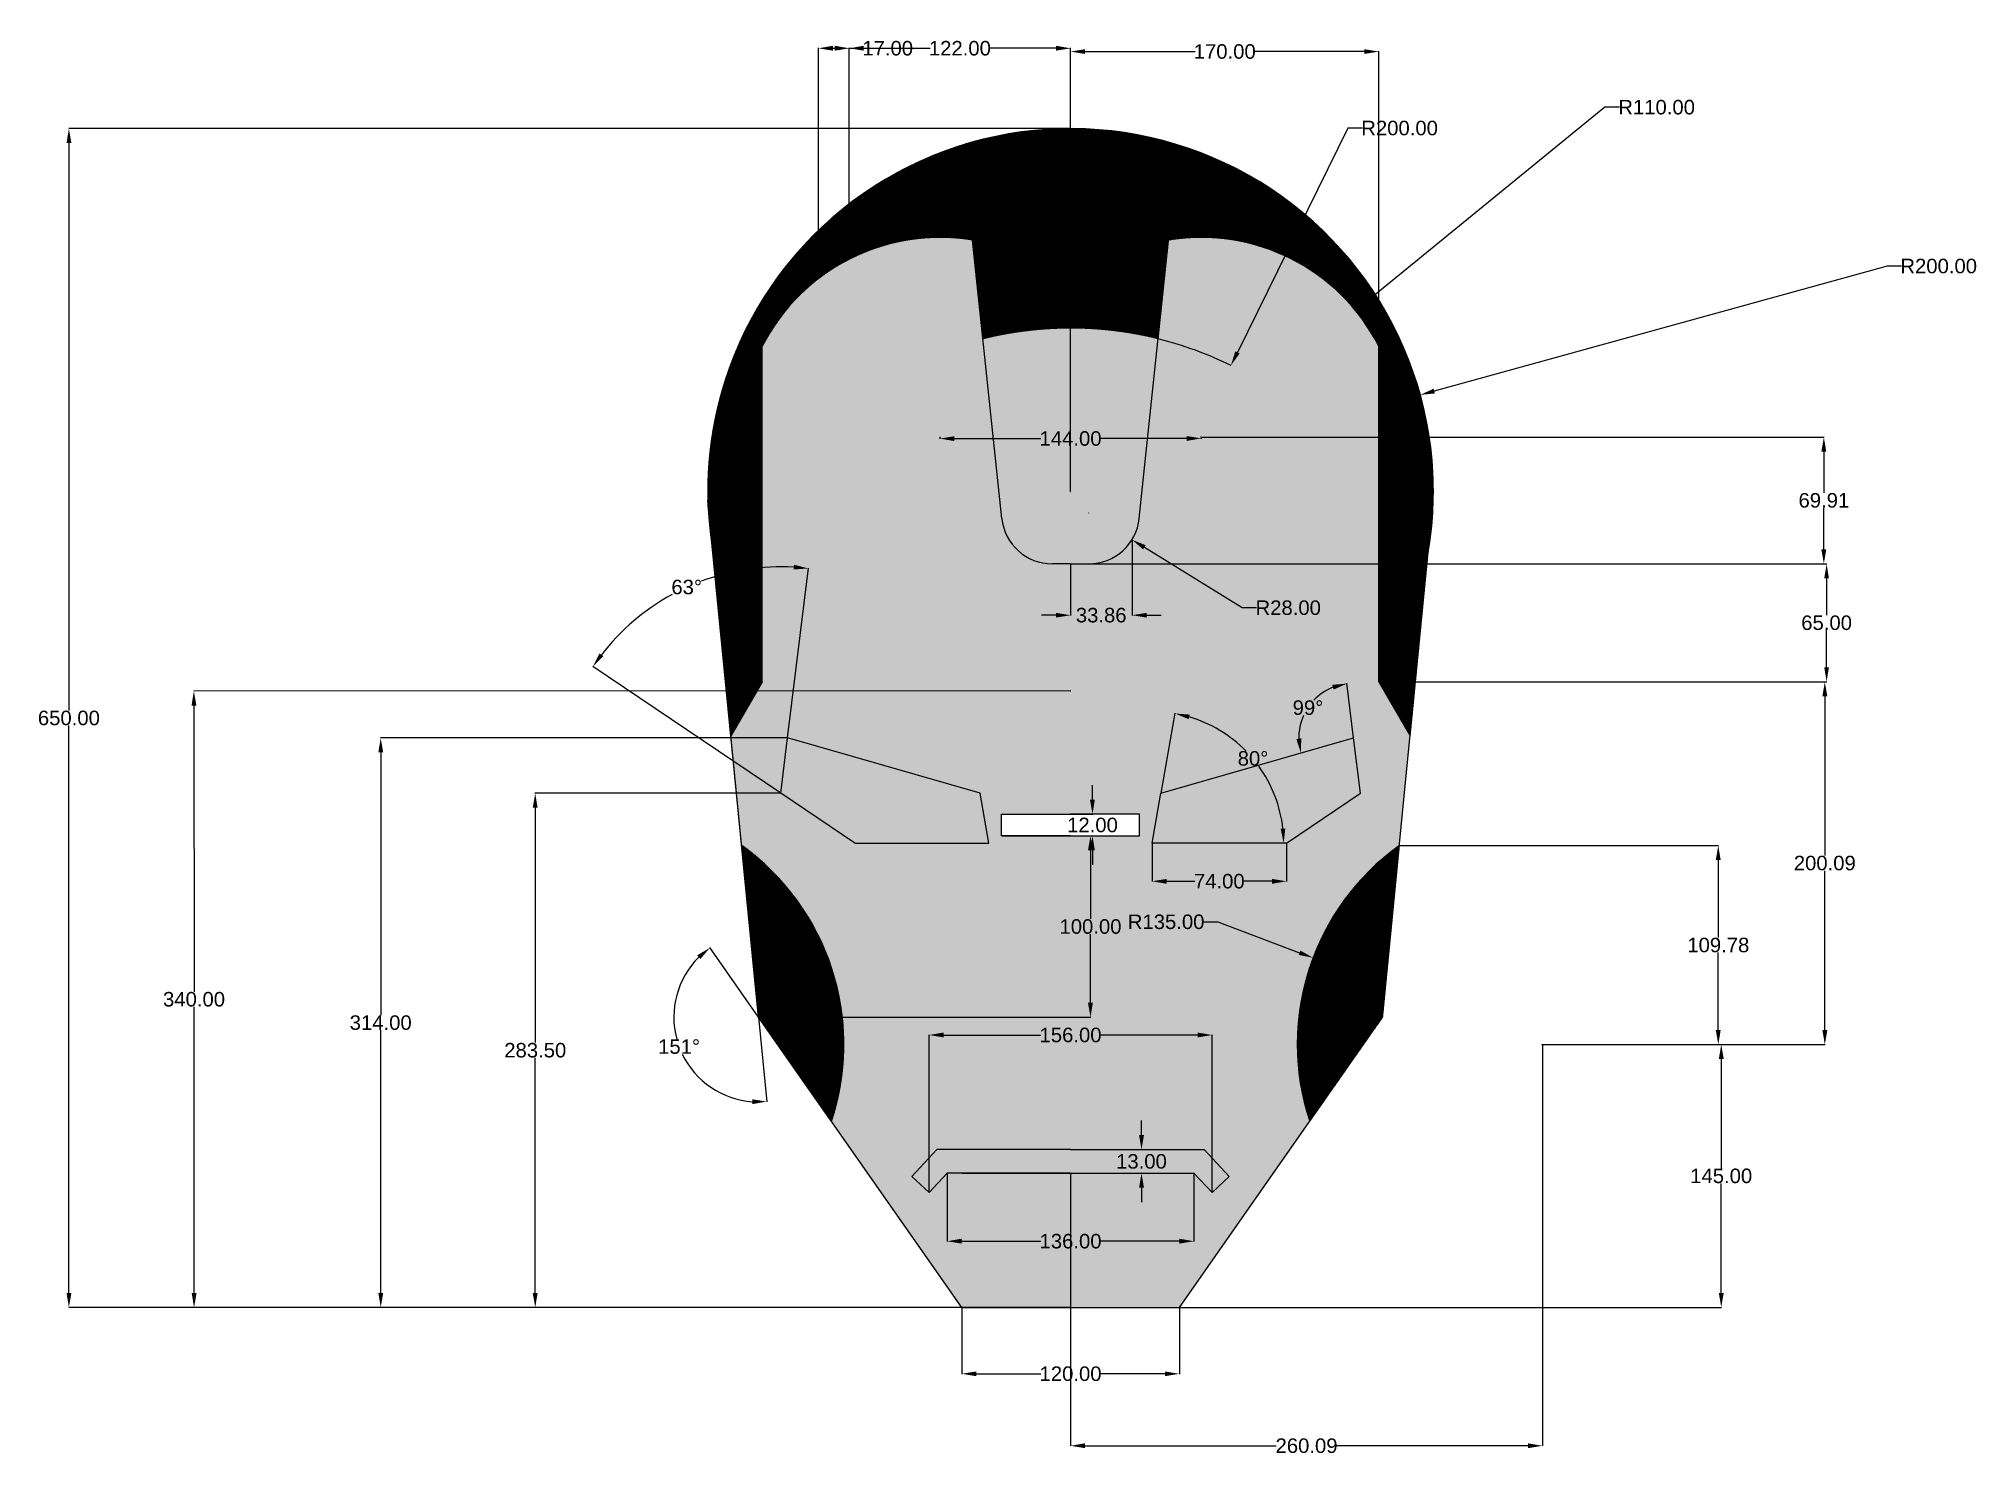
# Model space of a CAD drawing. Header units: inches. Extents: x -259 to 810, y 0 to 781.
import ezdxf

# ---------------------------------------------------------------- set-up
doc = ezdxf.new("R2010")
doc.units = ezdxf.units.IN
doc.header["$MEASUREMENT"] = 0
doc.styles.get("Standard").update_dxf_attribs({"font": 'arial.ttf'})
doc.dimstyles.get("Standard").update_dxf_attribs({"dimtxt": 8, "dimasz": 8, "dimexe": 0.18, "dimexo": 0.0625, "dimgap": 0.09, "dimtad": 0, "dimtih": 1, "dimtoh": 1, "dimzin": 0, "dimdsep": 46, "dimtxsty": 'Standard', "dimcen": 0.09, "dimadec": 0, "dimazin": 0, "dimtfac": 1, "dimtofl": 0, "dimtmove": 0, "dimatfit": 3, "dimfxl": 1, "dimtolj": 1, "dimtzin": 0, "dimarcsym": 0})

# ---------------------------------------------------------------- blocks, each defined once
blk = doc.blocks.new('*D1')
at = {"color": 0, "lineweight": -2, "transparency": 16777216}
for p, q in [((250.2, 81.1), (250.2, 44.3)), ((370.2, 81.1), (370.2, 44.3)), ((258.2, 44.5), (293.9, 44.5)), ((362.2, 44.5), (326.5, 44.5))]:
    blk.add_line(p, q, dxfattribs=at)
at = {"color": 0, "transparency": 16777216}
for points in [[(258.2, 45.8), (258.2, 43.2), (250.2, 44.5)], [(362.2, 45.8), (362.2, 43.2), (370.2, 44.5)]]:
    blk.add_solid(points, dxfattribs=at)
at = {"layer": 'Defpoints', "color": 0, "transparency": 16777216}
for p in [(250.2, 81.1), (370.2, 81.1), (370.2, 44.5)]:
    blk.add_point(p, dxfattribs=at)
at = {"color": 0, "transparency": 16777216, "insert": (310.2, 44.5), "char_height": 8, "attachment_point": 5}
blk.add_mtext('\\A1;120.00', dxfattribs=at)
blk = doc.blocks.new('*D2')
at = {"color": 0, "lineweight": -2, "transparency": 16777216}
for p, q in [((242.2, 155.1), (242.2, 117.5)), ((378.2, 155.1), (378.2, 117.5)), ((250.2, 117.6), (293.9, 117.6)), ((370.2, 117.6), (326.5, 117.6))]:
    blk.add_line(p, q, dxfattribs=at)
at = {"color": 0, "transparency": 16777216}
for points in [[(250.2, 119), (250.2, 116.3), (242.2, 117.6)], [(370.2, 119), (370.2, 116.3), (378.2, 117.6)]]:
    blk.add_solid(points, dxfattribs=at)
at = {"layer": 'Defpoints', "color": 0, "transparency": 16777216}
for p in [(242.2, 155.1), (378.2, 155.1), (378.2, 117.6)]:
    blk.add_point(p, dxfattribs=at)
at = {"color": 0, "transparency": 16777216, "insert": (310.2, 117.6), "char_height": 8, "attachment_point": 5}
blk.add_mtext('\\A1;136.00', dxfattribs=at)
blk = doc.blocks.new('*D3')
at = {"color": 0, "lineweight": -2, "transparency": 16777216}
for p, q in [((349.3, 176.1), (349.3, 184.1)), ((349.3, 168.1), (349.2, 168.1)), ((349.3, 155.1), (349.2, 155.1)), ((349.3, 147.1), (349.3, 139.1))]:
    blk.add_line(p, q, dxfattribs=at)
at = {"color": 0, "transparency": 16777216}
for points in [[(348, 176.1), (350.7, 176.1), (349.3, 168.1)], [(348, 147.1), (350.7, 147.1), (349.3, 155.1)]]:
    blk.add_solid(points, dxfattribs=at)
at = {"layer": 'Defpoints', "color": 0, "transparency": 16777216}
for p in [(349.3, 168.1), (349.3, 155.1), (349.3, 155.1)]:
    blk.add_point(p, dxfattribs=at)
at = {"color": 0, "transparency": 16777216, "insert": (349.3, 161.6), "char_height": 8, "attachment_point": 5}
blk.add_mtext('\\A1;13.00', dxfattribs=at)
blk = doc.blocks.new('*D4')
at = {"color": 0, "lineweight": -2, "transparency": 16777216}
for p, q in [((570.3, 226.1), (669.1, 226.1)), ((668.9, 218.1), (668.9, 157.8)), ((668.9, 89.1), (668.9, 149.5)), ((370.3, 81.1), (669.1, 81.1))]:
    blk.add_line(p, q, dxfattribs=at)
at = {"color": 0, "transparency": 16777216}
for points in [[(667.6, 218.1), (670.3, 218.1), (668.9, 226.1)], [(667.6, 89.1), (670.3, 89.1), (668.9, 81.1)]]:
    blk.add_solid(points, dxfattribs=at)
at = {"layer": 'Defpoints', "color": 0, "transparency": 16777216}
for p in [(570.2, 226.1), (370.2, 81.1), (668.9, 81.1)]:
    blk.add_point(p, dxfattribs=at)
at = {"color": 0, "transparency": 16777216, "insert": (668.9, 153.6), "char_height": 8, "attachment_point": 5}
blk.add_mtext('\\A1;145.00', dxfattribs=at)
blk = doc.blocks.new('*D5')
at = {"color": 0, "lineweight": -2, "transparency": 16777216}
for p, q in [((232.2, 144.5), (232.2, 231.5)), ((240.2, 231.3), (293.9, 231.3)), ((380.2, 231.3), (326.5, 231.3)), ((388.2, 144.5), (388.2, 231.5))]:
    blk.add_line(p, q, dxfattribs=at)
at = {"color": 0, "transparency": 16777216}
for points in [[(240.2, 232.7), (240.2, 230), (232.2, 231.3)], [(380.2, 232.7), (380.2, 230), (388.2, 231.3)]]:
    blk.add_solid(points, dxfattribs=at)
at = {"layer": 'Defpoints', "color": 0, "transparency": 16777216}
for p in [(388.2, 231.3), (232.2, 144.4), (388.2, 144.4)]:
    blk.add_point(p, dxfattribs=at)
at = {"color": 0, "transparency": 16777216, "insert": (310.2, 231.3), "char_height": 8, "attachment_point": 5}
blk.add_mtext('\\A1;156.00', dxfattribs=at)
blk = doc.blocks.new('*D6')
at = {"color": 0, "lineweight": -2, "transparency": 16777216}
for p, q in [((383.4, 293.7), (391.4, 293.7)), ((391.4, 293.7), (436.4, 276.7)), ((570.1, 226.1), (570.3, 226.1)), ((570.2, 226), (570.2, 226.2))]:
    blk.add_line(p, q, dxfattribs=at)
at = {"color": 0, "transparency": 16777216}
blk.add_solid([(436.9, 277.9), (436, 275.5), (443.9, 273.9)], dxfattribs=at)
at = {"layer": 'Defpoints', "color": 0, "transparency": 16777216}
for p in [(443.9, 273.9), (570.2, 226.1)]:
    blk.add_point(p, dxfattribs=at)
at = {"color": 0, "transparency": 16777216, "insert": (362.9, 293.7), "char_height": 8, "attachment_point": 5}
blk.add_mtext('\\A1;R135.00', dxfattribs=at)
blk = doc.blocks.new('*D7')
at = {"color": 0, "lineweight": -2, "transparency": 16777216}
for p, q in [((491.6, 335.8), (667.4, 335.8)), ((667.3, 327.8), (667.3, 285.1)), ((667.3, 234), (667.3, 276.8)), ((570.3, 226), (667.4, 226))]:
    blk.add_line(p, q, dxfattribs=at)
at = {"color": 0, "transparency": 16777216}
for points in [[(665.9, 327.8), (668.6, 327.8), (667.3, 335.8)], [(665.9, 234), (668.6, 234), (667.3, 226)]]:
    blk.add_solid(points, dxfattribs=at)
at = {"layer": 'Defpoints', "color": 0, "transparency": 16777216}
for p in [(491.5, 335.8), (667.3, 335.8), (570.2, 226)]:
    blk.add_point(p, dxfattribs=at)
at = {"color": 0, "transparency": 16777216, "insert": (667.3, 280.9), "char_height": 8, "attachment_point": 5}
blk.add_mtext('\\A1;109.78', dxfattribs=at)
blk = doc.blocks.new('*D8')
at = {"color": 0, "lineweight": -2, "transparency": 16777216}
for p, q in [((570.3, 226.1), (570.3, 4.7)), ((310.2, 155.1), (310.2, 4.7)), ((318.2, 4.8), (423.5, 4.8)), ((562.3, 4.8), (457, 4.8))]:
    blk.add_line(p, q, dxfattribs=at)
at = {"color": 0, "transparency": 16777216}
for points in [[(318.2, 6.2), (318.2, 3.5), (310.2, 4.8)], [(562.3, 6.2), (562.3, 3.5), (570.3, 4.8)]]:
    blk.add_solid(points, dxfattribs=at)
at = {"layer": 'Defpoints', "color": 0, "transparency": 16777216}
for p in [(570.3, 226.1), (310.2, 155.1), (310.2, 4.8)]:
    blk.add_point(p, dxfattribs=at)
at = {"color": 0, "transparency": 16777216, "insert": (440.3, 4.8), "char_height": 8, "attachment_point": 5}
blk.add_mtext('\\A1;260.09', dxfattribs=at)
blk = doc.blocks.new('*D9')
at = {"color": 0, "lineweight": -2, "transparency": 16777216}
for p, q in [((480.3, 426.1), (726.2, 426.1)), ((726, 418.1), (726, 330.3)), ((726, 234), (726, 321.9)), ((570.4, 226), (726.2, 226))]:
    blk.add_line(p, q, dxfattribs=at)
at = {"color": 0, "transparency": 16777216}
for points in [[(724.7, 418.1), (727.4, 418.1), (726, 426.1)], [(724.7, 234), (727.4, 234), (726, 226)]]:
    blk.add_solid(points, dxfattribs=at)
at = {"layer": 'Defpoints', "color": 0, "transparency": 16777216}
for p in [(480.2, 426.1), (726, 426.1), (570.3, 226)]:
    blk.add_point(p, dxfattribs=at)
at = {"color": 0, "transparency": 16777216, "insert": (726, 326.1), "char_height": 8, "attachment_point": 5}
blk.add_mtext('\\A1;200.09', dxfattribs=at)
blk = doc.blocks.new('*D10')
at = {"color": 0, "lineweight": -2, "transparency": 16777216}
for p, q in [((310.3, 491.1), (727.2, 491.1)), ((727, 483.1), (727, 462.8)), ((727, 434.1), (727, 454.5)), ((480.3, 426.1), (727.2, 426.1))]:
    blk.add_line(p, q, dxfattribs=at)
at = {"color": 0, "transparency": 16777216}
for points in [[(725.7, 483.1), (728.3, 483.1), (727, 491.1)], [(725.7, 434.1), (728.3, 434.1), (727, 426.1)]]:
    blk.add_solid(points, dxfattribs=at)
at = {"layer": 'Defpoints', "color": 0, "transparency": 16777216}
for p in [(310.2, 491.1), (727, 491.1), (480.2, 426.1)]:
    blk.add_point(p, dxfattribs=at)
at = {"color": 0, "transparency": 16777216, "insert": (727, 458.6), "char_height": 8, "attachment_point": 5}
blk.add_mtext('\\A1;65.00', dxfattribs=at)
blk = doc.blocks.new('*D11')
at = {"color": 0, "lineweight": -2, "transparency": 16777216}
for p, q in [((760.3, 655.3), (510.7, 586.4)), ((768.3, 655.3), (760.3, 655.3)), ((310.1, 531.1), (310.3, 531.1)), ((310.2, 531), (310.2, 531.2))]:
    blk.add_line(p, q, dxfattribs=at)
at = {"color": 0, "transparency": 16777216}
blk.add_solid([(510.4, 587.7), (511.1, 585.1), (503, 584.3)], dxfattribs=at)
at = {"layer": 'Defpoints', "color": 0, "transparency": 16777216}
for p in [(503, 584.3), (310.2, 531.1)]:
    blk.add_point(p, dxfattribs=at)
at = {"color": 0, "transparency": 16777216, "insert": (788.8, 655.3), "char_height": 8, "attachment_point": 5}
blk.add_mtext('\\A1;R200.00', dxfattribs=at)
blk = doc.blocks.new('*D12')
at = {"color": 0, "lineweight": -2, "transparency": 16777216}
for p, q in [((604.8, 742.9), (473.6, 635.8)), ((612.8, 742.9), (604.8, 742.9)), ((382.1, 561.1), (382.3, 561.1)), ((382.2, 561), (382.2, 561.2))]:
    blk.add_line(p, q, dxfattribs=at)
at = {"color": 0, "transparency": 16777216}
blk.add_solid([(472.8, 636.8), (474.5, 634.7), (467.4, 630.7)], dxfattribs=at)
at = {"layer": 'Defpoints', "color": 0, "transparency": 16777216}
for p in [(467.4, 630.7), (382.2, 561.1)]:
    blk.add_point(p, dxfattribs=at)
at = {"color": 0, "transparency": 16777216, "insert": (633.3, 742.9), "char_height": 8, "attachment_point": 5}
blk.add_mtext('\\A1;R110.00', dxfattribs=at)
blk = doc.blocks.new('*D13')
at = {"color": 0, "lineweight": -2, "transparency": 16777216}
for p, q in [((463.1, 731.4), (402.2, 607.7)), ((471.1, 731.4), (463.1, 731.4)), ((310.1, 421.1), (310.3, 421.1)), ((310.2, 421), (310.2, 421.2))]:
    blk.add_line(p, q, dxfattribs=at)
blk.add_arc((310.2, 421.1), 200, 63.7116, 76.0095, dxfattribs=at)
at = {"color": 0, "transparency": 16777216}
blk.add_solid([(401, 608.3), (403.4, 607.1), (398.6, 600.5)], dxfattribs=at)
at = {"layer": 'Defpoints', "color": 0, "transparency": 16777216}
for p in [(398.6, 600.5), (310.2, 421.1)]:
    blk.add_point(p, dxfattribs=at)
at = {"color": 0, "transparency": 16777216, "insert": (491.6, 731.4), "char_height": 8, "attachment_point": 5}
blk.add_mtext('\\A1;R200.00', dxfattribs=at)
blk = doc.blocks.new('*D14')
at = {"color": 0, "lineweight": -2, "transparency": 16777216}
for p, q in [((382.3, 561), (725.7, 561)), ((725.5, 553), (725.5, 530.3)), ((725.5, 499.1), (725.5, 521.9)), ((320.3, 491.1), (725.7, 491.1))]:
    blk.add_line(p, q, dxfattribs=at)
at = {"color": 0, "transparency": 16777216}
for points in [[(724.1, 553), (726.8, 553), (725.5, 561)], [(724.1, 499.1), (726.8, 499.1), (725.5, 491.1)]]:
    blk.add_solid(points, dxfattribs=at)
at = {"layer": 'Defpoints', "color": 0, "transparency": 16777216}
for p in [(382.2, 561), (320.2, 491.1), (725.5, 491.1)]:
    blk.add_point(p, dxfattribs=at)
at = {"color": 0, "transparency": 16777216, "insert": (725.5, 526.1), "char_height": 8, "attachment_point": 5}
blk.add_mtext('\\A1;69.91', dxfattribs=at)
blk = doc.blocks.new('*D15')
at = {"color": 0, "lineweight": -2, "transparency": 16777216}
for p, q in [((238.2, 561.1), (238.2, 560)), ((246.2, 560.2), (293.9, 560.2)), ((374.2, 560.3), (326.5, 560.2)), ((382.2, 561.2), (382.2, 560.1))]:
    blk.add_line(p, q, dxfattribs=at)
at = {"color": 0, "transparency": 16777216}
for points in [[(246.2, 561.5), (246.2, 558.8), (238.2, 560.2)], [(374.2, 561.6), (374.2, 558.9), (382.2, 560.3)]]:
    blk.add_solid(points, dxfattribs=at)
at = {"layer": 'Defpoints', "color": 0, "transparency": 16777216}
for p in [(238.2, 561.1), (238.2, 560.2), (382.2, 561.2)]:
    blk.add_point(p, dxfattribs=at)
at = {"color": 0, "transparency": 16777216, "insert": (310.2, 560.2), "char_height": 8, "attachment_point": 5}
blk.add_mtext('\\A1;144.00', dxfattribs=at)
blk = doc.blocks.new('*D16')
at = {"color": 0, "lineweight": -2, "transparency": 16777216}
for p, q in [((171.2, 675), (171.2, 775.6)), ((179.2, 775.4), (180.2, 775.4)), ((188.2, 689.7), (188.2, 775.6)), ((188.2, 775.4), (196.2, 775.4))]:
    blk.add_line(p, q, dxfattribs=at)
at = {"color": 0, "transparency": 16777216}
for points in [[(179.2, 776.8), (179.2, 774.1), (171.2, 775.4)], [(180.2, 776.8), (180.2, 774.1), (188.2, 775.4)]]:
    blk.add_solid(points, dxfattribs=at)
at = {"layer": 'Defpoints', "color": 0, "transparency": 16777216}
for p in [(188.2, 775.4), (188.2, 689.6), (171.2, 674.9)]:
    blk.add_point(p, dxfattribs=at)
at = {"color": 0, "transparency": 16777216, "insert": (209.4, 775.4), "char_height": 8, "attachment_point": 5}
blk.add_mtext('\\A1;17.00', dxfattribs=at)
blk = doc.blocks.new('*D17')
at = {"color": 0, "lineweight": -2, "transparency": 16777216}
for p, q in [((188.2, 689.7), (188.2, 775.6)), ((196.2, 775.4), (232.9, 775.4)), ((302.2, 775.4), (265.5, 775.4)), ((310.2, 531.1), (310.2, 775.6))]:
    blk.add_line(p, q, dxfattribs=at)
at = {"color": 0, "transparency": 16777216}
for points in [[(196.2, 776.8), (196.2, 774.1), (188.2, 775.4)], [(302.2, 776.8), (302.2, 774.1), (310.2, 775.4)]]:
    blk.add_solid(points, dxfattribs=at)
at = {"layer": 'Defpoints', "color": 0, "transparency": 16777216}
for p in [(310.2, 775.4), (188.2, 689.6), (310.2, 531)]:
    blk.add_point(p, dxfattribs=at)
at = {"color": 0, "transparency": 16777216, "insert": (249.2, 775.4), "char_height": 8, "attachment_point": 5}
blk.add_mtext('\\A1;122.00', dxfattribs=at)
blk = doc.blocks.new('*D18')
at = {"color": 0, "lineweight": -2, "transparency": 16777216}
for p, q in [((310.2, 731.2), (310.2, 773.8)), ((318.2, 773.6), (378.9, 773.6)), ((472.2, 773.6), (411.5, 773.6)), ((480.2, 611.2), (480.2, 773.8))]:
    blk.add_line(p, q, dxfattribs=at)
at = {"color": 0, "transparency": 16777216}
for points in [[(318.2, 774.9), (318.2, 772.3), (310.2, 773.6)], [(472.2, 774.9), (472.2, 772.3), (480.2, 773.6)]]:
    blk.add_solid(points, dxfattribs=at)
at = {"layer": 'Defpoints', "color": 0, "transparency": 16777216}
for p in [(480.2, 773.6), (310.2, 731.1), (480.2, 611.1)]:
    blk.add_point(p, dxfattribs=at)
at = {"color": 0, "transparency": 16777216, "insert": (395.2, 773.6), "char_height": 8, "attachment_point": 5}
blk.add_mtext('\\A1;170.00', dxfattribs=at)
blk = doc.blocks.new('*D19')
at = {"color": 0, "lineweight": -2, "transparency": 16777216}
for p, q in [((320.2, 519), (320.2, 519.2)), ((320.2, 519.1), (320.3, 519.1)), ((404.8, 466.9), (350.9, 500.2)), ((412.8, 466.9), (404.8, 466.9))]:
    blk.add_line(p, q, dxfattribs=at)
at = {"color": 0, "transparency": 16777216}
blk.add_solid([(351.6, 501.4), (350.2, 499.1), (344.1, 504.4)], dxfattribs=at)
at = {"layer": 'Defpoints', "color": 0, "transparency": 16777216}
for p in [(320.2, 519.1), (344.1, 504.4)]:
    blk.add_point(p, dxfattribs=at)
at = {"color": 0, "transparency": 16777216, "insert": (430.2, 466.9), "char_height": 8, "attachment_point": 5}
blk.add_mtext('\\A1;R28.00', dxfattribs=at)
blk = doc.blocks.new('*D20')
at = {"color": 0, "lineweight": -2, "transparency": 16777216}
for p, q in [((322.3, 361.1), (322.3, 369.1)), ((310.3, 353.1), (322.5, 353.1)), ((310.3, 341.1), (322.5, 341.1)), ((322.3, 333.1), (322.3, 325.1))]:
    blk.add_line(p, q, dxfattribs=at)
at = {"color": 0, "transparency": 16777216}
for points in [[(320.9, 361.1), (323.6, 361.1), (322.3, 353.1)], [(320.9, 333.1), (323.6, 333.1), (322.3, 341.1)]]:
    blk.add_solid(points, dxfattribs=at)
at = {"layer": 'Defpoints', "color": 0, "transparency": 16777216}
for p in [(310.2, 353.1), (310.2, 341.1), (322.3, 341.1)]:
    blk.add_point(p, dxfattribs=at)
at = {"color": 0, "transparency": 16777216, "insert": (322.3, 347.1), "char_height": 8, "attachment_point": 5}
blk.add_mtext('\\A1;12.00', dxfattribs=at)
blk = doc.blocks.new('*D21')
at = {"color": 0, "lineweight": -2, "transparency": 16777216}
for p, q in [((272.3, 341.1), (321.4, 341.1)), ((321.2, 333.1), (321.2, 295.3)), ((321.2, 249.1), (321.2, 287)), ((138.2, 241.1), (321.4, 241.1))]:
    blk.add_line(p, q, dxfattribs=at)
at = {"color": 0, "transparency": 16777216}
for points in [[(319.8, 333.1), (322.5, 333.1), (321.2, 341.1)], [(319.8, 249.1), (322.5, 249.1), (321.2, 241.1)]]:
    blk.add_solid(points, dxfattribs=at)
at = {"layer": 'Defpoints', "color": 0, "transparency": 16777216}
for p in [(272.2, 341.1), (321.2, 341.1), (138.2, 241.1)]:
    blk.add_point(p, dxfattribs=at)
at = {"color": 0, "transparency": 16777216, "insert": (321.2, 291.1), "char_height": 8, "attachment_point": 5}
blk.add_mtext('\\A1;100.00', dxfattribs=at)
blk = doc.blocks.new('*D22')
at = {"color": 0, "lineweight": -2, "transparency": 16777216}
for p, q in [((355.2, 337.1), (355.2, 315.9)), ((429.2, 337.1), (429.2, 315.9)), ((363.2, 316.1), (378.7, 316.1)), ((421.2, 316.1), (405.7, 316.1))]:
    blk.add_line(p, q, dxfattribs=at)
at = {"color": 0, "transparency": 16777216}
for points in [[(363.2, 317.4), (363.2, 314.7), (355.2, 316.1)], [(421.2, 317.4), (421.2, 314.7), (429.2, 316.1)]]:
    blk.add_solid(points, dxfattribs=at)
at = {"layer": 'Defpoints', "color": 0, "transparency": 16777216}
for p in [(355.2, 337.1), (429.2, 337.1), (429.2, 316.1)]:
    blk.add_point(p, dxfattribs=at)
at = {"color": 0, "transparency": 16777216, "insert": (392.2, 316.1), "char_height": 8, "attachment_point": 5}
blk.add_mtext('\\A1;74.00', dxfattribs=at)
blk = doc.blocks.new('*D23')
at = {"color": 0, "lineweight": -2, "transparency": 16777216}
blk.add_line((360.1, 364.7), (367.8, 408.7), dxfattribs=at)
for start, end in [(44.4542, 73.6777), (6.3223, 35.8197)]:
    blk.add_arc((355.2, 337.1), 72.5, start, end, dxfattribs=at)
at = {"color": 0, "transparency": 16777216}
for points in [[(375.3, 405.5), (375.9, 408), (367.8, 408.6)], [(428.6, 345.2), (426, 345.1), (427.7, 337.1)]]:
    blk.add_solid(points, dxfattribs=at)
at = {"layer": 'Defpoints', "color": 0, "transparency": 16777216}
for p in [(360.1, 364.6), (420, 369.7), (355.2, 337.1), (355.2, 337.1), (429.2, 337.1)]:
    blk.add_point(p, dxfattribs=at)
at = {"color": 0, "transparency": 16777216, "insert": (410.8, 383.8), "char_height": 8, "attachment_point": 5}
blk.add_mtext('\\A1;80°', dxfattribs=at)
blk = doc.blocks.new('*D24')
at = {"color": 0, "lineweight": -2, "transparency": 16777216}
blk.add_line((466.2, 395.2), (462.5, 425.3), dxfattribs=at)
for start, end in [(112.2355, 136.3629), (155.582, 180.7917)]:
    blk.add_arc((466.2, 395.1), 30.2, start, end, dxfattribs=at)
at = {"color": 0, "transparency": 16777216}
for points in [[(454.5, 424.4), (455.2, 421.8), (462.6, 425.1)], [(437.4, 394.9), (434.7, 394.5), (437.2, 386.8)]]:
    blk.add_solid(points, dxfattribs=at)
at = {"layer": 'Defpoints', "color": 0, "transparency": 16777216}
for p in [(446.8, 418.2), (466.2, 395.1), (466.2, 395.1), (360.1, 364.6), (470, 364.6)]:
    blk.add_point(p, dxfattribs=at)
at = {"color": 0, "transparency": 16777216, "insert": (441.1, 411.8), "char_height": 8, "attachment_point": 5}
blk.add_mtext('\\A1;99°', dxfattribs=at)
blk = doc.blocks.new('*D25')
at = {"color": 0, "lineweight": -2, "transparency": 16777216}
for p, q in [((344.1, 504.4), (344.1, 462.6)), ((310.2, 491.1), (310.2, 462.6)), ((302.2, 462.8), (294.2, 462.8)), ((352.1, 462.8), (360.1, 462.8))]:
    blk.add_line(p, q, dxfattribs=at)
at = {"color": 0, "transparency": 16777216}
for points in [[(302.2, 464.1), (302.2, 461.5), (310.2, 462.8)], [(352.1, 464.1), (352.1, 461.5), (344.1, 462.8)]]:
    blk.add_solid(points, dxfattribs=at)
at = {"layer": 'Defpoints', "color": 0, "transparency": 16777216}
for p in [(344.1, 504.4), (310.2, 491.1), (344.1, 462.8)]:
    blk.add_point(p, dxfattribs=at)
at = {"color": 0, "transparency": 16777216, "insert": (327.1, 462.8), "char_height": 8, "attachment_point": 5}
blk.add_mtext('\\A1;33.86', dxfattribs=at)
blk = doc.blocks.new('*D26')
at = {"color": 0, "lineweight": -2, "transparency": 16777216}
for p, q in [((138.1, 241.2), (111.3, 279.5)), ((138.2, 241.1), (142.7, 194.5))]:
    blk.add_line(p, q, dxfattribs=at)
for start, end in [(134.8249, 194.9217), (205.8643, 265.767)]:
    blk.add_arc((138.2, 241.1), 46.7, start, end, dxfattribs=at)
at = {"color": 0, "transparency": 16777216}
for points in [[(104.4, 275.3), (106.1, 273.2), (111.4, 279.4)], [(134.7, 195.9), (134.7, 193.2), (142.7, 194.6)]]:
    blk.add_solid(points, dxfattribs=at)
at = {"layer": 'Defpoints', "color": 0, "transparency": 16777216}
for p in [(110.3, 526.1), (91.6, 245), (138.2, 241.1), (138.2, 241.1), (250.2, 81.1)]:
    blk.add_point(p, dxfattribs=at)
at = {"color": 0, "transparency": 16777216, "insert": (94.4, 224.9), "char_height": 8, "attachment_point": 5}
blk.add_mtext('\\A1;151°', dxfattribs=at)
blk = doc.blocks.new('*D27')
at = {"color": 0, "lineweight": -2, "transparency": 16777216}
for p, q in [((150.4, 364.6), (14.9, 364.6)), ((15.1, 356.6), (15.1, 227.1)), ((15.1, 89.1), (15.1, 218.7)), ((310.1, 81.1), (14.9, 81.1))]:
    blk.add_line(p, q, dxfattribs=at)
at = {"color": 0, "transparency": 16777216}
for points in [[(13.7, 356.6), (16.4, 356.6), (15.1, 364.6)], [(13.7, 89.1), (16.4, 89.1), (15.1, 81.1)]]:
    blk.add_solid(points, dxfattribs=at)
at = {"layer": 'Defpoints', "color": 0, "transparency": 16777216}
for p in [(15.1, 364.6), (150.4, 364.6), (310.2, 81.1)]:
    blk.add_point(p, dxfattribs=at)
at = {"color": 0, "transparency": 16777216, "insert": (15.1, 222.9), "char_height": 8, "attachment_point": 5}
blk.add_mtext('\\A1;283.50', dxfattribs=at)
blk = doc.blocks.new('*D28')
at = {"color": 0, "lineweight": -2, "transparency": 16777216}
for p, q in [((154.1, 395.1), (-70.2, 395.1)), ((-70.1, 387.1), (-70.1, 242.3)), ((-70.1, 89.1), (-70.1, 234)), ((310.1, 81.1), (-70.2, 81.1))]:
    blk.add_line(p, q, dxfattribs=at)
at = {"color": 0, "transparency": 16777216}
for points in [[(-71.4, 387.1), (-68.7, 387.1), (-70.1, 395.1)], [(-71.4, 89.1), (-68.7, 89.1), (-70.1, 81.1)]]:
    blk.add_solid(points, dxfattribs=at)
at = {"layer": 'Defpoints', "color": 0, "transparency": 16777216}
for p in [(-70.1, 395.1), (154.2, 395.1), (310.2, 81.1)]:
    blk.add_point(p, dxfattribs=at)
at = {"color": 0, "transparency": 16777216, "insert": (-70.1, 238.1), "char_height": 8, "attachment_point": 5}
blk.add_mtext('\\A1;314.00', dxfattribs=at)
blk = doc.blocks.new('*D29')
at = {"color": 0, "lineweight": -2, "transparency": 16777216}
for p, q in [((310.1, 421.1), (-173.2, 421)), ((-173.1, 413), (-173, 255.2)), ((-173, 89), (-173, 246.8)), ((310.1, 81.1), (-173.2, 81))]:
    blk.add_line(p, q, dxfattribs=at)
at = {"color": 0, "transparency": 16777216}
for points in [[(-171.7, 413), (-174.4, 413), (-173.1, 421)], [(-171.6, 89), (-174.3, 89), (-173, 81)]]:
    blk.add_solid(points, dxfattribs=at)
at = {"layer": 'Defpoints', "color": 0, "transparency": 16777216}
for p in [(310.1, 421.1), (-173, 81), (310.2, 81.1)]:
    blk.add_point(p, dxfattribs=at)
at = {"color": 0, "transparency": 16777216, "insert": (-173, 251), "char_height": 8, "attachment_point": 5}
blk.add_mtext('\\A1;340.00', dxfattribs=at)
blk = doc.blocks.new('*D30')
at = {"color": 0, "lineweight": -2, "transparency": 16777216}
for p, q in [((310.1, 731.1), (-242.1, 731.1)), ((-242, 723.1), (-242, 410.3)), ((-242, 89.1), (-242, 402)), ((310.1, 81.1), (-242.1, 81.1))]:
    blk.add_line(p, q, dxfattribs=at)
at = {"color": 0, "transparency": 16777216}
for points in [[(-243.3, 723.1), (-240.6, 723.1), (-242, 731.1)], [(-243.3, 89.1), (-240.6, 89.1), (-242, 81.1)]]:
    blk.add_solid(points, dxfattribs=at)
at = {"layer": 'Defpoints', "color": 0, "transparency": 16777216}
for p in [(-242, 731.1), (310.2, 731.1), (310.2, 81.1)]:
    blk.add_point(p, dxfattribs=at)
at = {"color": 0, "transparency": 16777216, "insert": (-242, 406.1), "char_height": 8, "attachment_point": 5}
blk.add_mtext('\\A1;650.00', dxfattribs=at)
blk = doc.blocks.new('*D31')
at = {"color": 0, "lineweight": -2, "transparency": 16777216}
for p, q in [((154.2, 395.2), (165.7, 488.8)), ((150.4, 364.7), (46.8, 434.6))]:
    blk.add_line(p, q, dxfattribs=at)
for start, end in [(86.671, 110.5461), (118.5826, 142.329)]:
    blk.add_arc((150.4, 364.6), 124.9, start, end, dxfattribs=at)
at = {"color": 0, "transparency": 16777216}
for points in [[(157.8, 490.6), (157.6, 488), (165.7, 488.6)], [(52.7, 440.2), (50.5, 441.7), (46.9, 434.5)]]:
    blk.add_solid(points, dxfattribs=at)
at = {"layer": 'Defpoints', "color": 0, "transparency": 16777216}
for p in [(120.2, 485.8), (154.2, 395.1), (150.4, 364.6), (150.4, 364.6), (191.2, 337.1)]:
    blk.add_point(p, dxfattribs=at)
at = {"color": 0, "transparency": 16777216, "insert": (98.6, 478.3), "char_height": 8, "attachment_point": 5}
blk.add_mtext('\\A1;63°', dxfattribs=at)

msp = doc.modelspace()

# ---------------------------------------------------------------- hatches: boundary and pattern name
h = msp.add_hatch()
h.set_pattern_fill('ANSI31', color=26)
h.paths.add_polyline_path([(188.207, 689.617), (188.207, 659.117, -0.16038339), (256.194, 669.657), (259.28, 640.298, -0.1146599), (361.135, 640.298), (364.221, 669.657, -0.16038339), (432.207, 659.117), (432.207, 689.617, 0.34032555)])
h.paths.add_polyline_path([(259.28, 640.298), (261.916, 615.219, -0.12254185), (358.499, 615.219), (361.135, 640.298, 0.1146599)])
h.paths.add_polyline_path([(188.207, 689.617, 0.02809722), (171.207, 674.939), (171.207, 648.378, -0.04579497), (188.207, 659.117)])
h.paths.add_polyline_path([(128.903, 335.827), (138.174, 241.137), (178.373, 183.727, 0.32806922)])
h.paths.add_polyline_path([(449.207, 674.939), (449.207, 648.378, -0.11156672), (480.207, 611.097), (480.207, 426.137), (497.433, 396.302), (510.145, 526.141, 0.20984031)])
h.paths.add_polyline_path([(449.207, 674.939, 0.02809722), (432.207, 689.617), (432.207, 659.117, -0.04579497), (449.207, 648.378)])
h.paths.add_polyline_path([(491.512, 335.827, 0.32806922), (442.042, 183.727), (482.241, 241.137)])
h.paths.add_polyline_path([(140.207, 611.097, -0.11156672), (171.207, 648.378), (171.207, 674.939, 0.20984031), (110.27, 526.141), (122.982, 396.302), (140.207, 426.137)])
at = {"true_color": 0xf8d731}
h = msp.add_hatch(color=40, dxfattribs=at)
h.dxf.hatch_style = 1
h.paths.add_polyline_path([(256.194, 669.657, 0.32684454), (140.207, 611.097), (140.207, 426.137), (122.982, 396.302), (128.903, 335.827, -0.32806922), (178.373, 183.727), (250.207, 81.137), (370.207, 81.137), (442.042, 183.727, -0.32806922), (491.512, 335.827), (497.433, 396.302), (480.207, 426.137), (480.207, 611.097, 0.32684454), (364.221, 669.657), (348.093, 516.21, -0.38386404), (320.246, 491.137), (310.207, 491.137), (300.169, 491.137, -0.38386404), (272.322, 516.21)])
h.paths.add_polyline_path([(260.358, 364.637), (265.207, 337.137), (191.207, 337.137), (150.437, 364.637), (154.182, 395.137)], flags=16)
h.paths.add_polyline_path([(272.207, 353.137), (310.207, 353.137), (348.207, 353.137), (348.207, 341.137), (310.207, 341.137), (272.207, 341.137)], flags=16)
h.paths.add_polyline_path([(360.056, 364.637), (466.233, 395.137), (469.978, 364.637), (429.207, 337.137), (355.207, 337.137)], flags=16)
h.paths.add_polyline_path([(236.555, 168.137), (310.207, 168.137), (383.86, 168.137), (397.715, 153.279), (388.207, 144.413), (378.207, 155.137), (310.207, 155.137), (242.207, 155.137), (232.207, 144.413), (222.7, 153.279)], flags=16)
h = msp.add_hatch(color=26)
h.dxf.hatch_style = 1
h.paths.add_polyline_path([(358.499, 615.219, 0.12254185), (261.916, 615.219), (272.322, 516.21, 0.38386404), (300.169, 491.137), (310.207, 491.137), (320.246, 491.137, 0.38386404), (348.093, 516.21)])
h.paths.add_polyline_path([(290.776, 551.914), (328.958, 551.914), (328.958, 568.4), (290.776, 568.4)], flags=24)
h = msp.add_hatch(color=256)
h.dxf.hatch_style = 1
h.paths.add_polyline_path([(154.182, 395.137), (150.437, 364.637), (191.207, 337.137), (265.207, 337.137), (260.358, 364.637)])
h.paths.add_polyline_path([(469.978, 364.637), (466.233, 395.137), (360.056, 364.637), (355.207, 337.137), (429.207, 337.137)])
at = {"true_color": 0x000000}
h = msp.add_hatch(color=18, dxfattribs=at)
h.dxf.hatch_style = 1
h.paths.add_polyline_path([(383.86, 168.137), (310.207, 168.137), (236.555, 168.137), (222.7, 153.279), (232.207, 144.413), (242.207, 155.137), (310.207, 155.137), (378.207, 155.137), (388.207, 144.413), (397.715, 153.279)])

# ---------------------------------------------------------------- linework, layer by layer
for p, q in [((188.207, 659.117), (188.207, 689.617)), ((432.207, 659.117), (432.207, 689.617)), ((171.207, 648.378), (171.207, 674.939)), ((449.207, 648.378), (449.207, 674.939)), ((272.322, 516.21), (256.194, 669.657)), ((348.093, 516.21), (364.221, 669.657)), ((140.207, 426.137), (140.207, 611.097)), ((480.207, 426.137), (480.207, 611.097)), ((138.174, 241.137), (110.27, 526.141)), ((482.241, 241.137), (510.145, 526.141)), ((138.174, 241.137), (110.365, 523.21)), ((310.207, 491.137), (300.169, 491.137)), ((310.207, 491.137), (320.246, 491.137)), ((140.207, 426.137), (122.982, 396.302)), ((480.207, 426.137), (497.433, 396.302)), ((150.437, 364.637), (154.182, 395.137)), ((260.358, 364.637), (154.182, 395.137)), ((360.056, 364.637), (466.233, 395.137)), ((469.978, 364.637), (466.233, 395.137)), ((191.207, 337.137), (150.437, 364.637)), ((265.207, 337.137), (260.358, 364.637)), ((355.207, 337.137), (360.056, 364.637)), ((429.207, 337.137), (469.978, 364.637)), ((272.207, 341.137), (272.207, 353.137)), ((272.207, 353.137), (310.207, 353.137)), ((272.207, 341.137), (272.207, 353.137)), ((272.207, 353.137), (310.207, 353.137)), ((348.207, 353.137), (310.207, 353.137)), ((348.207, 353.137), (310.207, 353.137)), ((348.207, 341.137), (348.207, 353.137)), ((348.207, 341.137), (348.207, 353.137)), ((191.207, 337.137), (265.207, 337.137)), ((310.207, 341.137), (272.207, 341.137)), ((310.207, 341.137), (272.207, 341.137)), ((310.207, 341.137), (348.207, 341.137)), ((310.207, 341.137), (348.207, 341.137)), ((429.207, 337.137), (355.207, 337.137)), ((250.207, 81.137), (138.174, 241.137)), ((370.207, 81.137), (482.241, 241.137)), ((236.555, 168.137), (222.7, 153.279)), ((310.207, 168.137), (236.555, 168.137)), ((310.207, 168.137), (383.86, 168.137)), ((383.86, 168.137), (397.715, 153.279)), ((232.207, 144.413), (222.7, 153.279)), ((242.207, 155.137), (232.207, 144.413)), ((310.207, 155.137), (242.207, 155.137)), ((250.207, 155.137), (370.207, 155.137)), ((310.207, 155.137), (378.207, 155.137)), ((378.207, 155.137), (388.207, 144.413)), ((388.207, 144.413), (397.715, 153.279)), ((250.207, 81.137), (370.207, 81.137))]:
    msp.add_line(p, q)
for centre, radius, start, end in [((310.207, 531.137), 200, 350.247421, 188.989581), ((238.207, 561.137), 110, 80.588916, 152.987706), ((382.207, 561.137), 110, 27.012294, 99.411084), ((310.207, 421.137), 225, 76.918073, 103.081927), ((310.207, 421.137), 200, 76.0274, 103.9726), ((300.169, 519.137), 28, 186, 270), ((320.246, 519.137), 28, 270, 354), ((50.207, 226.137), 135, 341.6907, 54.342986), ((570.207, 226.137), 135, 125.657014, 198.3093)]:
    msp.add_arc(centre, radius, start, end)

# ---------------------------------------------------------------- dimensions: what is measured, and where the dimension line sits
for base, p1, p2, picture, middle in [((188.207, 775.426), (171.207, 674.939), (188.207, 689.617), '*D16', (209.405, 775.426)), ((310.207, 775.426), (188.207, 689.617), (310.207, 531.047), '*D17', (249.207, 775.426)), ((480.207, 773.593), (310.207, 731.137), (480.207, 611.097), '*D18', (395.207, 773.593)), ((344.067, 462.795), (310.207, 491.137), (344.067, 504.421), '*D25', (327.137, 462.795)), ((429.207, 316.07), (355.207, 337.137), (429.207, 337.137), '*D22', (392.207, 316.07)), ((388.207, 231.335), (232.207, 144.413), (388.207, 144.413), '*D5', (310.207, 231.335)), ((310.207, 4.838), (570.297, 226.137), (310.207, 155.137), '*D8', (440.252, 4.838)), ((378.207, 117.636), (242.207, 155.137), (378.207, 155.137), '*D2', (310.207, 117.636)), ((370.207, 44.512), (250.207, 81.137), (370.207, 81.137), '*D1', (310.207, 44.512))]:
    dim = msp.add_linear_dim(base=base, p1=p1, p2=p2, dimstyle='Standard')
    dim.commit()
    dim.dimension.update_dxf_attribs({"geometry": picture, "text_midpoint": middle})
for center, mpoint, picture, middle in [((382.207, 561.137), (467.415, 630.704), '*D12', (633.344, 742.898)), ((310.207, 421.137), (398.624, 600.532), '*D13', (491.642, 731.418)), ((310.207, 531.137), (503.011, 584.305), '*D11', (788.814, 655.256)), ((320.246, 519.137), (344.067, 504.421), '*D19', (430.159, 466.929)), ((570.207, 226.137), (443.928, 273.871), '*D6', (362.895, 293.724))]:
    dim = msp.add_radius_dim(center=center, mpoint=mpoint, dimstyle='Standard')
    dim.commit()
    dim.dimension.update_dxf_attribs({"geometry": picture, "text_midpoint": middle, "dimtype": 164})
for base, p1, p2, picture, middle in [((-241.951, 731.137), (310.207, 81.137), (310.207, 731.137), '*D30', (-241.951, 406.137)), ((725.471, 491.137), (382.207, 561.047), (320.246, 491.137), '*D14', (725.471, 526.092)), ((726.994, 491.137), (480.207, 426.137), (310.207, 491.137), '*D10', (726.994, 458.637)), ((726.042, 426.137), (570.297, 226.047), (480.207, 426.137), '*D9', (726.042, 326.092)), ((-70.064, 395.137), (310.207, 81.137), (154.182, 395.137), '*D28', (-70.064, 238.137)), ((15.069, 364.637), (310.207, 81.137), (150.437, 364.637), '*D27', (15.069, 222.887)), ((321.172, 341.137), (138.174, 241.137), (272.207, 341.137), '*D21', (321.172, 291.137)), ((667.26, 335.827), (570.207, 226.047), (491.512, 335.827), '*D7', (667.26, 280.937)), ((668.927, 81.137), (570.207, 226.137), (370.207, 81.137), '*D4', (668.927, 153.637)), ((349.332, 155.137), (349.332, 168.137), (349.332, 155.137), '*D3', (349.332, 161.637))]:
    dim = msp.add_linear_dim(base=base, p1=p1, p2=p2, angle=90, dimstyle='Standard')
    dim.commit()
    dim.dimension.update_dxf_attribs({"geometry": picture, "text_midpoint": middle})
for p1, p2, distance, picture, middle in [((382.207, 561.227), (238.207, 561.137), 0.968, '*D15', (310.208, 560.214)), ((310.117, 421.137), (310.207, 81.137), -483.18, '*D29', (-173.018, 251.009)), ((310.207, 353.137), (310.207, 341.137), 12.068, '*D20', (322.275, 347.137))]:
    dim = msp.add_aligned_dim(p1=p1, p2=p2, distance=distance, dimstyle='Standard')
    dim.commit()
    dim.dimension.update_dxf_attribs({"geometry": picture, "text_midpoint": middle})
for base, line1, line2, picture, middle in [((91.628, 245.048), ((250.207, 81.137), (138.174, 241.137)), ((138.174, 241.137), (110.27, 526.141)), '*D26', (94.364, 224.935)), ((120.225, 485.81), ((150.437, 364.637), (154.182, 395.137)), ((191.207, 337.137), (150.437, 364.637)), '*D31', (98.649, 478.275)), ((446.834, 418.249), ((360.056, 364.637), (466.233, 395.137)), ((469.978, 364.637), (466.233, 395.137)), '*D24', (441.067, 411.785)), ((420.029, 369.691), ((429.207, 337.137), (355.207, 337.137)), ((355.207, 337.137), (360.056, 364.637)), '*D23', (410.774, 383.763))]:
    dim = msp.add_angular_dim_2l(base=base, line1=line1, line2=line2, dimstyle='Standard')
    dim.commit()
    dim.dimension.update_dxf_attribs({"geometry": picture, "text_midpoint": middle})

doc.saveas('drawing.dxf')
